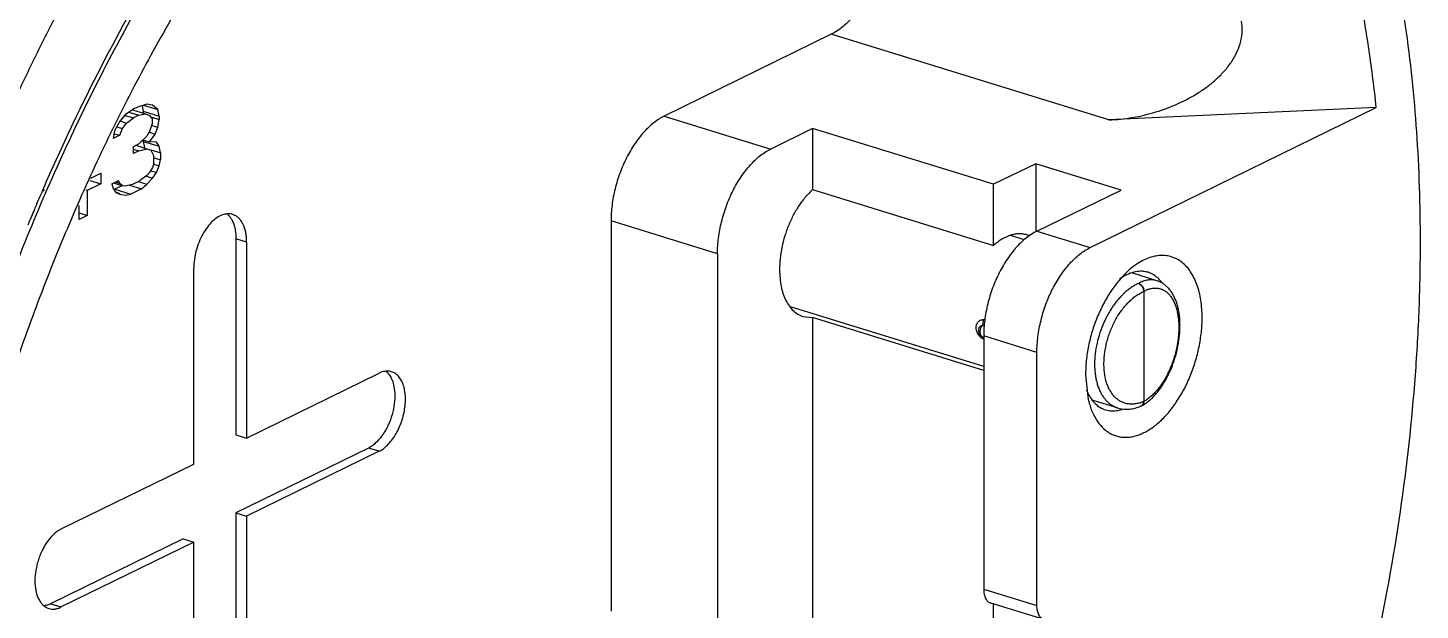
# Model space of a CAD drawing. Header units: inches. Extents: x 0 to 22, y 0 to 17.
# Drawn here: x 3.987 to 5.011, y 12.415 to 12.843 of the extents above; entities that cross this region are included whole.
import ezdxf

# ---------------------------------------------------------------- set-up
doc = ezdxf.new("R2010")
doc.units = ezdxf.units.IN
doc.header["$LTSCALE"] = 1.21
doc.header["$MEASUREMENT"] = 0
doc.layers.get('0').update_dxf_attribs({"linetype": 'CONTINUOUS'})

msp = doc.modelspace()

# ---------------------------------------------------------------- linework, layer by layer
at = {"color": 7}
for p, q in [((4.5779, 12.8387), (4.4552, 12.7784)), ((4.0657, 12.7842), (4.0587, 12.7794)), ((4.0641, 12.7831), (4.0736, 12.7802)), ((4.0657, 12.7842), (4.0677, 12.7851)), ((4.0746, 12.7873), (4.0677, 12.7851)), ((4.0711, 12.7859), (4.0719, 12.7822)), ((4.0719, 12.7822), (4.0719, 12.7808)), ((4.0719, 12.7822), (4.0836, 12.7785)), ((4.0722, 12.7865), (4.0826, 12.7833)), ((4.0786, 12.7866), (4.0746, 12.7873)), ((4.0826, 12.7833), (4.0786, 12.7866)), ((4.0836, 12.7785), (4.0826, 12.7833)), ((4.7685, 12.6816), (4.9789, 12.7849)), ((4.9789, 12.7849), (4.7821, 12.7756)), ((4.0547, 12.7748), (4.0507, 12.7676)), ((4.0587, 12.7794), (4.0547, 12.7748)), ((4.0547, 12.7749), (4.0597, 12.7733)), ((4.0567, 12.7693), (4.0597, 12.7733)), ((4.0585, 12.779), (4.0647, 12.7771)), ((4.0597, 12.7733), (4.0647, 12.7771)), ((4.0614, 12.7813), (4.0687, 12.7791)), ((4.0687, 12.7791), (4.0647, 12.7771)), ((4.0687, 12.7791), (4.0736, 12.7802)), ((4.0736, 12.7802), (4.0766, 12.779)), ((4.0766, 12.779), (4.0786, 12.7761)), ((4.0786, 12.7735), (4.0766, 12.7672)), ((4.0775, 12.7778), (4.0836, 12.7759)), ((4.0786, 12.7735), (4.0786, 12.7761)), ((4.0826, 12.7702), (4.0836, 12.7759)), ((4.0836, 12.7785), (4.0836, 12.7759)), ((4.0507, 12.7676), (4.0497, 12.7619)), ((4.0547, 12.7643), (4.0497, 12.7619)), ((4.0508, 12.7655), (4.0547, 12.7643)), ((4.0523, 12.7706), (4.0567, 12.7693)), ((4.0547, 12.7643), (4.0567, 12.7693)), ((4.0746, 12.7636), (4.0687, 12.7581)), ((4.0766, 12.7672), (4.0746, 12.7636)), ((4.0764, 12.7665), (4.0806, 12.7652)), ((4.0766, 12.7594), (4.0806, 12.7652)), ((4.078, 12.7716), (4.0826, 12.7702)), ((4.0806, 12.7652), (4.0826, 12.7702)), ((4.5643, 12.7693), (4.5335, 12.7542)), ((4.6974, 12.7282), (4.5643, 12.7693)), ((4.5643, 12.7693), (4.5643, 12.7243)), ((4.0647, 12.7561), (4.0687, 12.7581)), ((4.0647, 12.7508), (4.0647, 12.7561)), ((4.0647, 12.754), (4.0687, 12.7528)), ((4.0687, 12.7528), (4.0647, 12.7508)), ((4.0664, 12.757), (4.0746, 12.7544)), ((4.0687, 12.7528), (4.0746, 12.7544)), ((4.0714, 12.7606), (4.0719, 12.7598)), ((4.0719, 12.7598), (4.0836, 12.7562)), ((4.0719, 12.7598), (4.0729, 12.7551)), ((4.0721, 12.7607), (4.0766, 12.7594)), ((4.0746, 12.7544), (4.0776, 12.7533)), ((4.0816, 12.7592), (4.0766, 12.7594)), ((4.0776, 12.7533), (4.0796, 12.749)), ((4.0777, 12.7536), (4.0846, 12.7515)), ((4.0836, 12.7562), (4.0816, 12.7592)), ((4.0846, 12.7515), (4.0836, 12.7562)), ((4.0846, 12.7515), (4.0846, 12.7462)), ((4.0796, 12.7438), (4.0786, 12.7406)), ((4.0793, 12.7479), (4.0846, 12.7462)), ((4.0794, 12.7431), (4.0836, 12.7418)), ((4.0796, 12.7438), (4.0796, 12.749)), ((4.0816, 12.7369), (4.0836, 12.7418)), ((4.0836, 12.7418), (4.0846, 12.7462)), ((4.7285, 12.7434), (4.6974, 12.7282)), ((4.7912, 12.724), (4.7285, 12.7434)), ((4.7285, 12.7434), (4.7285, 12.6937)), ((4.0326, 12.7311), (4.0407, 12.7286)), ((4.0333, 12.7328), (4.0407, 12.7365)), ((4.0407, 12.7365), (4.0407, 12.7286)), ((4.0487, 12.7286), (4.0537, 12.731)), ((4.0547, 12.7289), (4.0537, 12.731)), ((4.0637, 12.728), (4.0697, 12.731)), ((4.0746, 12.7347), (4.0697, 12.731)), ((4.0744, 12.7341), (4.0786, 12.7328)), ((4.0766, 12.737), (4.0746, 12.7347)), ((4.0746, 12.7282), (4.0786, 12.7328)), ((4.0786, 12.7406), (4.0766, 12.737)), ((4.077, 12.7383), (4.0816, 12.7369)), ((4.0786, 12.7328), (4.0816, 12.7369)), ((3.9983, 12.7249), (3.9976, 12.7234)), ((3.9989, 12.7244), (3.9982, 12.7229)), ((4.0296, 12.7241), (4.0307, 12.7237)), ((4.0407, 12.7286), (4.0307, 12.7237)), ((4.0307, 12.7237), (4.0307, 12.7053)), ((4.0487, 12.7286), (4.0497, 12.7251)), ((4.0497, 12.7251), (4.0517, 12.7222)), ((4.0501, 12.7293), (4.0567, 12.7272)), ((4.0509, 12.7246), (4.0501, 12.7245)), ((4.0566, 12.7274), (4.0509, 12.7246)), ((4.0509, 12.7246), (4.0627, 12.721)), ((4.0512, 12.73), (4.0547, 12.7289)), ((4.0517, 12.7222), (4.0547, 12.721)), ((4.0518, 12.7225), (4.0548, 12.7215)), ((4.0567, 12.7272), (4.0547, 12.7289)), ((4.0547, 12.721), (4.0587, 12.7203)), ((4.0587, 12.7269), (4.0567, 12.7272)), ((4.0637, 12.728), (4.0587, 12.7269)), ((4.0587, 12.7203), (4.0627, 12.721)), ((4.0618, 12.7276), (4.0706, 12.7249)), ((4.0706, 12.7249), (4.0627, 12.721)), ((4.0681, 12.7302), (4.0746, 12.7282)), ((4.0706, 12.7249), (4.0746, 12.7282)), ((4.5643, 12.7243), (4.6974, 12.6831)), ((4.6974, 12.6831), (4.6974, 12.7282)), ((4.7293, 12.6937), (4.7912, 12.724)), ((4.0247, 12.7024), (4.0247, 12.7127)), ((3.9896, 12.7045), (3.9887, 12.7024)), ((3.9897, 12.7044), (3.9887, 12.7024)), ((3.9907, 12.707), (3.9896, 12.7045)), ((3.9914, 12.7087), (3.9907, 12.707)), ((3.9916, 12.7086), (3.9908, 12.7069)), ((4.0247, 12.7072), (4.0307, 12.7053)), ((4.0307, 12.7053), (4.0247, 12.7024)), ((4.416, 12.7012), (4.416, 12.4138)), ((4.72, 12.6873), (4.7102, 12.6904)), ((4.1401, 12.6881), (4.1401, 12.5437)), ((4.1479, 12.6857), (4.1479, 12.5413)), ((4.4943, 12.677), (4.4943, 12.3699)), ((4.1091, 12.5222), (4.1091, 12.6666)), ((4.8176, 12.6572), (4.7998, 12.6627)), ((4.808, 12.6494), (4.808, 12.5683)), ((4.6902, 12.594), (4.548, 12.6379)), ((4.5573, 12.6308), (4.5643, 12.6301)), ((4.6902, 12.5912), (4.5643, 12.6301)), ((4.5643, 12.6301), (4.5643, 12.4006)), ((4.6866, 12.6221), (4.6866, 12.6221)), ((4.6885, 12.6164), (4.6902, 12.6153)), ((4.6902, 12.6165), (4.6902, 12.4301)), ((4.7293, 12.418), (4.7293, 12.6043)), ((4.1479, 12.5413), (4.2454, 12.5891)), ((4.2475, 12.59), (4.2454, 12.5891)), ((4.7651, 12.5878), (4.767, 12.5698)), ((4.7887, 12.5635), (4.7706, 12.5691)), ((4.7889, 12.5617), (4.7918, 12.5624)), ((4.8062, 12.565), (4.8063, 12.5651)), ((4.8063, 12.5651), (4.8072, 12.5659)), ((4.8063, 12.5651), (4.8064, 12.5652)), ((4.8064, 12.5652), (4.807, 12.5657)), ((4.1401, 12.5437), (4.1479, 12.5413)), ((4.2375, 12.534), (4.1401, 12.4862)), ((4.2454, 12.5316), (4.1479, 12.4837)), ((4.0116, 12.4744), (4.1091, 12.5222)), ((4.1401, 12.4862), (4.1479, 12.4837)), ((4.1401, 12.4862), (4.1401, 12.3594)), ((4.1479, 12.4837), (4.1479, 12.3503)), ((4.1012, 12.4671), (4.0038, 12.4193)), ((4.1091, 12.4647), (4.0116, 12.4169)), ((4.1012, 12.4671), (4.1091, 12.4647)), ((4.1091, 12.3708), (4.1091, 12.4647)), ((4.7347, 12.4076), (4.6955, 12.4197)), ((4.6974, 12.3088), (4.6974, 12.4191))]:
    msp.add_line(p, q, dxfattribs=at)
at = {"color": 8}
for p, q in [((4.7821, 12.7756), (4.5779, 12.8387)), ((4.4552, 12.7784), (4.5335, 12.7542)), ((4.4943, 12.677), (4.416, 12.7012)), ((4.7293, 12.6937), (4.7685, 12.6816)), ((4.1479, 12.6857), (4.1401, 12.6881)), ((4.808, 12.6494), (4.8078, 12.6493)), ((4.8081, 12.6495), (4.808, 12.6494)), ((4.6898, 12.6286), (4.6912, 12.6286)), ((4.6898, 12.6141), (4.688, 12.6154)), ((4.6897, 12.6156), (4.6899, 12.6151)), ((4.7293, 12.6043), (4.6902, 12.6165)), ((4.8078, 12.5683), (4.808, 12.5683)), ((4.808, 12.5683), (4.8081, 12.5684)), ((4.7887, 12.5635), (4.7887, 12.5635)), ((4.2454, 12.5316), (4.2375, 12.534)), ((4.6902, 12.4301), (4.7293, 12.418)), ((4.0038, 12.4193), (4.0116, 12.4169))]:
    msp.add_line(p, q, dxfattribs=at)
at = {"color": 7}
for centre, radius, start, end in [((5.4047, 12.1152), 1.5329, 154.8059, 156.5635), ((5.4236, 12.1068), 1.5535, 156.619, 156.7829), ((5.4293, 12.1044), 1.5597, 157.0479, 157.2054), ((5.4265, 12.1056), 1.5567, 156.7829, 157.048), ((5.4346, 12.1022), 1.5655, 157.4573, 157.6228), ((4.7166, 12.6743), 0.0175, 65.5526, 72.7905), ((4.8058, 12.6465), 0.0177, 59.5999, 72.7789), ((4.6913, 12.6205), 0.005, 161.4087, 235.5537), ((4.785, 12.579), 0.0177, 239.5999, 252.7789), ((4.793, 12.5947), 0.0325, 293.8063, 294.0016), ((4.8051, 12.5671), 0.00238, 293.9482, 297.7855), ((4.8051, 12.5672), 0.00239, 297.7907, 301.1395), ((4.8051, 12.5672), 0.00243, 301.1388, 303.7017)]:
    msp.add_arc(centre, radius, start, end, dxfattribs=at)
at = {"color": 8}
for centre, radius, start, end in [((4.6925, 12.9719), 0.3477, 269.4346, 269.7241), ((4.6959, 12.624), 0.0116, 216.1918, 225.674), ((4.6958, 12.6239), 0.0116, 225.6685, 227.612)]:
    msp.add_arc(centre, radius, start, end, dxfattribs=at)
at = {"color": 7}
for points, knots in [([(4.2538, 13.3853), (4.2365, 13.3768), (4.2018, 13.3576), (4.1513, 13.3235), (4.1016, 13.2836), (4.0529, 13.2383), (4.0055, 13.1879), (3.9598, 13.1327), (3.9161, 13.073), (3.8746, 13.0093), (3.8357, 12.9419), (3.7995, 12.8714), (3.7663, 12.7981), (3.7364, 12.7227), (3.71, 12.6455), (3.6871, 12.5671), (3.668, 12.488), (3.6529, 12.4088), (3.6417, 12.3299), (3.6346, 12.2519), (3.6316, 12.1754), (3.6328, 12.1007), (3.6381, 12.0285), (3.6475, 11.9592), (3.6609, 11.8932), (3.6783, 11.831), (3.6996, 11.773), (3.7245, 11.7196), (3.7531, 11.6711), (3.785, 11.6279), (3.8201, 11.5902), (3.8521, 11.5635), (3.8789, 11.5453), (3.8996, 11.5333), (3.9208, 11.5228), (3.9353, 11.5169), (3.9427, 11.5142)], [0, 0, 0, 0, 0.026427, 0.05415, 0.083169, 0.113469, 0.144999, 0.177684, 0.211426, 0.24611, 0.281606, 0.31777, 0.354451, 0.391489, 0.428719, 0.465975, 0.50309, 0.539898, 0.576238, 0.611955, 0.646903, 0.680948, 0.713969, 0.745864, 0.776548, 0.805966, 0.834084, 0.860907, 0.886474, 0.910868, 0.934217, 0.956698, 0.967686, 0.978543, 0.989302, 1, 1, 1, 1]), ([(3.9744, 12.784), (3.9817, 12.7998), (3.9966, 12.831), (4.0279, 12.8916), (4.07, 12.9639), (4.1249, 13.045), (4.1834, 13.1189), (4.2352, 13.1746), (4.278, 13.2147), (4.3101, 13.2421), (4.3425, 13.2671), (4.3753, 13.2897), (4.4083, 13.3098), (4.4306, 13.3217), (4.4418, 13.3272)], [0, 0, 0, 0, 0.071333, 0.141989, 0.280649, 0.415038, 0.544342, 0.66787, 0.727316, 0.785144, 0.841328, 0.895863, 0.948752, 1, 1, 1, 1]), ([(4.4418, 13.2545), (4.4317, 13.2495), (4.4115, 13.2388), (4.3712, 13.2143), (4.3214, 13.1779), (4.2638, 13.1267), (4.218, 13.078), (4.1825, 13.0356), (4.1562, 13.0016), (4.1308, 12.9661), (4.0977, 12.9163), (4.0588, 12.8506), (4.0309, 12.7958), (4.0176, 12.7677)], [0, 0, 0, 0, 0.051378, 0.104374, 0.215189, 0.332458, 0.455934, 0.519868, 0.585158, 0.65172, 0.719459, 0.858031, 1, 1, 1, 1]), ([(4.9789, 12.7849), (4.9775, 12.7989), (4.974, 12.8266), (4.965, 12.8801), (4.9497, 12.9434), (4.9286, 13.0029), (4.9084, 13.0466), (4.892, 13.0768), (4.8742, 13.1049), (4.855, 13.1308), (4.8345, 13.1545), (4.8128, 13.1757), (4.7898, 13.1945), (4.7657, 13.2108), (4.7406, 13.2245), (4.7232, 13.232), (4.7144, 13.2352)], [0, 0, 0, 0, 0.077083, 0.15226, 0.296386, 0.431942, 0.496536, 0.559035, 0.619508, 0.67807, 0.734864, 0.790076, 0.843926, 0.896668, 0.948589, 1, 1, 1, 1]), ([(3.8885, 12.3334), (3.8918, 12.3557), (3.8996, 12.4002), (3.9142, 12.4667), (3.9318, 12.5328), (3.9523, 12.5982), (3.9754, 12.6626), (4.0012, 12.7255), (4.0294, 12.7866), (4.0599, 12.8456), (4.0926, 12.9022), (4.1272, 12.9559), (4.1636, 13.0067), (4.2016, 13.054), (4.2408, 13.0977), (4.2813, 13.1376), (4.3226, 13.1734), (4.3512, 13.1949), (4.3655, 13.2048)], [0, 0, 0, 0, 0.066282, 0.13318, 0.20044, 0.267809, 0.335033, 0.401861, 0.468045, 0.533344, 0.597528, 0.660381, 0.721703, 0.781314, 0.839055, 0.89481, 0.948489, 1, 1, 1, 1]), ([(4.8442, 13.2006), (4.8508, 13.194), (4.8639, 13.1801), (4.8822, 13.1577), (4.8994, 13.1334), (4.9212, 13.0982), (4.9454, 13.0499), (4.965, 12.9978), (4.9782, 12.9535), (4.987, 12.9184), (4.9944, 12.8821), (5.0027, 12.8317), (5.0095, 12.766), (5.0112, 12.7127), (5.0112, 12.6856)], [0, 0, 0, 0, 0.050784, 0.102892, 0.156441, 0.211521, 0.326507, 0.448237, 0.511672, 0.576783, 0.643537, 0.711895, 0.853182, 1, 1, 1, 1]), ([(4.2928, 13.1062), (4.2801, 13.0946), (4.255, 13.0701), (4.2189, 13.0307), (4.184, 12.988), (4.1505, 12.9423), (4.1184, 12.8939), (4.088, 12.843), (4.0593, 12.7898), (4.0327, 12.7347), (4.0082, 12.6779), (3.9859, 12.6197), (3.9659, 12.5604), (3.9484, 12.5003), (3.9334, 12.4397), (3.921, 12.3789), (3.9113, 12.3183), (3.9066, 12.2778), (3.9048, 12.2577)], [0, 0, 0, 0, 0.054259, 0.110397, 0.168304, 0.227845, 0.288863, 0.351184, 0.414618, 0.47896, 0.544, 0.609517, 0.675288, 0.741081, 0.806668, 0.871839, 0.936371, 1, 1, 1, 1]), ([(4.6158, 12.9299), (4.6162, 12.9279), (4.6168, 12.9237), (4.6171, 12.9173), (4.617, 12.9107), (4.6161, 12.9014), (4.6138, 12.8898), (4.6092, 12.8764), (4.604, 12.8659), (4.5992, 12.8582), (4.5953, 12.8531), (4.5912, 12.8485), (4.5869, 12.8445), (4.5825, 12.8412), (4.5794, 12.8394), (4.5779, 12.8387)], [0, 0, 0, 0, 0.058558, 0.120101, 0.18412, 0.250125, 0.385992, 0.523229, 0.657072, 0.721367, 0.783219, 0.842245, 0.898171, 0.950797, 1, 1, 1, 1]), ([(4.7821, 12.7756), (4.788, 12.7758), (4.7997, 12.7771), (4.8169, 12.7812), (4.8334, 12.7873), (4.8463, 12.7942), (4.8558, 12.8009), (4.8623, 12.8064), (4.8681, 12.8124), (4.873, 12.819), (4.8769, 12.826), (4.8795, 12.8334), (4.8806, 12.8409), (4.8802, 12.8459), (4.8798, 12.8483)], [0, 0, 0, 0, 0.130757, 0.261896, 0.39271, 0.522296, 0.586311, 0.649518, 0.711676, 0.772521, 0.831801, 0.889366, 0.945286, 1, 1, 1, 1]), ([(4.4552, 12.7784), (4.4538, 12.7778), (4.4512, 12.7763), (4.446, 12.7726), (4.4398, 12.7666), (4.4331, 12.7579), (4.4272, 12.7478), (4.4224, 12.7367), (4.4188, 12.725), (4.4165, 12.7131), (4.416, 12.7051), (4.416, 12.7012)], [0, 0, 0, 0, 0.048708, 0.100354, 0.212005, 0.333865, 0.463795, 0.598803, 0.735467, 0.870386, 1, 1, 1, 1]), ([(4.4943, 12.677), (4.4943, 12.6809), (4.4949, 12.6888), (4.4971, 12.7007), (4.5007, 12.7125), (4.5055, 12.7236), (4.5114, 12.7337), (4.5181, 12.7424), (4.5243, 12.7484), (4.5295, 12.7521), (4.5322, 12.7536), (4.5335, 12.7542)], [0, 0, 0, 0, 0.129614, 0.264533, 0.401197, 0.536205, 0.666135, 0.787995, 0.899646, 0.951292, 1, 1, 1, 1]), ([(4.5643, 12.7243), (4.5625, 12.7227), (4.559, 12.7191), (4.5543, 12.7129), (4.5502, 12.7059), (4.5466, 12.6982), (4.5437, 12.6902), (4.5416, 12.6819), (4.5403, 12.6736), (4.54, 12.668), (4.54, 12.6653)], [0, 0, 0, 0, 0.110494, 0.229073, 0.353965, 0.483315, 0.614902, 0.746393, 0.875577, 1, 1, 1, 1]), ([(4.1312, 12.706), (4.1297, 12.7056), (4.1268, 12.7042), (4.1227, 12.701), (4.1189, 12.6967), (4.1156, 12.6916), (4.1128, 12.6857), (4.1107, 12.6795), (4.1094, 12.673), (4.1091, 12.6687), (4.1091, 12.6666)], [0, 0, 0, 0, 0.095012, 0.202506, 0.322257, 0.452194, 0.588969, 0.72868, 0.867234, 1, 1, 1, 1]), ([(4.1377, 12.706), (4.1372, 12.7062), (4.1362, 12.7064), (4.134, 12.7065), (4.1323, 12.7063), (4.1312, 12.706)], [0, 0, 0, 0, 0.24111, 0.486082, 1, 1, 1, 1]), ([(4.1333, 12.7066), (4.134, 12.7061), (4.1352, 12.7049), (4.1367, 12.7028), (4.138, 12.7003), (4.1386, 12.6984), (4.1389, 12.6974)], [0, 0, 0, 0, 0.224317, 0.464015, 0.722092, 1, 1, 1, 1]), ([(4.1479, 12.6857), (4.1479, 12.6869), (4.1478, 12.6894), (4.1472, 12.6939), (4.1459, 12.6981), (4.1438, 12.7015), (4.142, 12.7036), (4.14, 12.7051), (4.1385, 12.7058), (4.1377, 12.706)], [0, 0, 0, 0, 0.155592, 0.303262, 0.568933, 0.687256, 0.796996, 0.900272, 1, 1, 1, 1]), ([(4.1389, 12.6974), (4.1393, 12.696), (4.1399, 12.6929), (4.1401, 12.6897), (4.1401, 12.6881)], [0, 0, 0, 0, 0.48146, 1, 1, 1, 1]), ([(4.7293, 12.6937), (4.728, 12.6931), (4.7254, 12.6916), (4.7202, 12.6878), (4.7139, 12.6819), (4.7072, 12.6732), (4.7014, 12.6631), (4.6965, 12.652), (4.6929, 12.6402), (4.6907, 12.6283), (4.6902, 12.6204), (4.6902, 12.6165)], [0, 0, 0, 0, 0.048708, 0.100354, 0.212005, 0.333865, 0.463795, 0.598803, 0.735467, 0.870386, 1, 1, 1, 1]), ([(4.7218, 12.691), (4.7209, 12.6912), (4.7189, 12.6917), (4.716, 12.6918), (4.7129, 12.6915), (4.7086, 12.6904), (4.7044, 12.6884), (4.7004, 12.6857), (4.6984, 12.684), (4.6974, 12.6831)], [0, 0, 0, 0, 0.108463, 0.21885, 0.332992, 0.452432, 0.711088, 0.851849, 1, 1, 1, 1]), ([(4.7293, 12.6043), (4.7293, 12.6083), (4.7299, 12.6162), (4.7321, 12.6281), (4.7357, 12.6399), (4.7405, 12.651), (4.7464, 12.6611), (4.7531, 12.6698), (4.7593, 12.6757), (4.7645, 12.6795), (4.7672, 12.6809), (4.7685, 12.6816)], [0, 0, 0, 0, 0.129614, 0.264533, 0.401197, 0.536205, 0.666135, 0.787995, 0.899646, 0.951292, 1, 1, 1, 1]), ([(5.0112, 12.6856), (5.0112, 12.6694), (5.0106, 12.6367), (5.0068, 12.5704), (4.9975, 12.4863), (4.9791, 12.3851), (4.9538, 12.2841), (4.9219, 12.1847), (4.8838, 12.0882), (4.8471, 12.0108), (4.8149, 11.9513), (4.798, 11.9226), (4.7894, 11.9084)], [0, 0, 0, 0, 0.059464, 0.119972, 0.24351, 0.369574, 0.49713, 0.625057, 0.752224, 0.877569, 0.93923, 1, 1, 1, 1]), ([(4.8509, 12.6299), (4.8509, 12.6321), (4.8507, 12.6365), (4.85, 12.6428), (4.8488, 12.6488), (4.8466, 12.6559), (4.8436, 12.6623), (4.8396, 12.6675), (4.8362, 12.6707), (4.8326, 12.6731), (4.8287, 12.6748), (4.8245, 12.6757), (4.8201, 12.6759), (4.8156, 12.6753), (4.8111, 12.6739), (4.8065, 12.6718), (4.8035, 12.6699), (4.802, 12.6689)], [0, 0, 0, 0, 0.08171, 0.160199, 0.234913, 0.305512, 0.434146, 0.492879, 0.548486, 0.601774, 0.653799, 0.705737, 0.758782, 0.813995, 0.872241, 0.934128, 1, 1, 1, 1]), ([(4.54, 12.6653), (4.54, 12.6632), (4.5402, 12.659), (4.5411, 12.653), (4.5425, 12.6475), (4.5445, 12.6426), (4.547, 12.6384), (4.55, 12.635), (4.5534, 12.6324), (4.556, 12.6312), (4.5573, 12.6308)], [0, 0, 0, 0, 0.15572, 0.303232, 0.441139, 0.569075, 0.687363, 0.797092, 0.900289, 1, 1, 1, 1]), ([(4.7962, 12.6642), (4.7939, 12.6621), (4.7894, 12.6574), (4.7834, 12.6493), (4.7781, 12.6402), (4.7735, 12.6303), (4.7698, 12.6199), (4.7671, 12.6092), (4.7655, 12.5985), (4.7651, 12.5913), (4.7651, 12.5878)], [0, 0, 0, 0, 0.110932, 0.229676, 0.354673, 0.483999, 0.615437, 0.746768, 0.875786, 1, 1, 1, 1]), ([(4.7954, 12.6615), (4.795, 12.6613), (4.7931, 12.6604), (4.7914, 12.6592), (4.7901, 12.6583)], [0, 0, 0, 0, 0.241253, 1, 1, 1, 1]), ([(4.8056, 12.6642), (4.8039, 12.6641), (4.8004, 12.6636), (4.7971, 12.6624), (4.7954, 12.6615)], [0, 0, 0, 0, 0.479704, 1, 1, 1, 1]), ([(4.802, 12.6689), (4.8015, 12.6686), (4.7995, 12.6671), (4.7976, 12.6655), (4.7962, 12.6642)], [0, 0, 0, 0, 0.242911, 1, 1, 1, 1]), ([(4.8111, 12.6634), (4.8102, 12.6636), (4.8084, 12.664), (4.8065, 12.6642), (4.8056, 12.6642)], [0, 0, 0, 0, 0.495948, 1, 1, 1, 1]), ([(4.8211, 12.656), (4.8202, 12.6572), (4.8183, 12.6593), (4.816, 12.661), (4.8148, 12.6617)], [0, 0, 0, 0, 0.514754, 1, 1, 1, 1]), ([(4.804, 12.6552), (4.8046, 12.655), (4.8053, 12.6547), (4.806, 12.6541), (4.8064, 12.6537), (4.8069, 12.6531), (4.8074, 12.6522), (4.8078, 12.6513), (4.8081, 12.6504), (4.8081, 12.6498), (4.8081, 12.6495)], [0, 0, 0, 0, 0.233024, 0.295183, 0.358471, 0.487564, 0.61838, 0.748758, 0.876718, 1, 1, 1, 1]), ([(4.804, 12.6552), (4.8046, 12.655), (4.8052, 12.6547), (4.8059, 12.6541), (4.8063, 12.6536), (4.8068, 12.653), (4.8073, 12.6522), (4.8077, 12.6513), (4.8079, 12.6503), (4.808, 12.6497), (4.808, 12.6494)], [0, 0, 0, 0, 0.229397, 0.291183, 0.354296, 0.483562, 0.615122, 0.746581, 0.875708, 1, 1, 1, 1]), ([(4.804, 12.6552), (4.8043, 12.6551), (4.8048, 12.6549), (4.8055, 12.6544), (4.8061, 12.6537), (4.8067, 12.6529), (4.8072, 12.6521), (4.8075, 12.6512), (4.8077, 12.6502), (4.8078, 12.6496), (4.8078, 12.6493)], [0, 0, 0, 0, 0.109103, 0.226296, 0.350339, 0.479634, 0.611827, 0.74433, 0.874663, 1, 1, 1, 1]), ([(4.8064, 12.5652), (4.8073, 12.5656), (4.809, 12.5667), (4.8114, 12.5685), (4.8137, 12.5705), (4.816, 12.5728), (4.8182, 12.5754), (4.8203, 12.5781), (4.8223, 12.5811), (4.8241, 12.5843), (4.8259, 12.5876), (4.8281, 12.5922), (4.8304, 12.5983), (4.8325, 12.6058), (4.8337, 12.6122), (4.8343, 12.6173), (4.8345, 12.621), (4.8346, 12.6247), (4.8345, 12.6283), (4.8342, 12.6318), (4.8336, 12.6351), (4.8329, 12.6383), (4.832, 12.6413), (4.8309, 12.6442), (4.8296, 12.6468), (4.8281, 12.6492), (4.8264, 12.6514), (4.8245, 12.6533), (4.8227, 12.6547), (4.8213, 12.6556), (4.8197, 12.6564), (4.8185, 12.6569), (4.8177, 12.6572)], [0, 0, 0, 0, 0.027019, 0.055049, 0.084099, 0.114196, 0.14536, 0.177559, 0.210727, 0.244771, 0.279581, 0.315031, 0.387245, 0.460189, 0.532558, 0.56814, 0.603116, 0.637354, 0.67074, 0.703176, 0.734596, 0.764954, 0.794244, 0.822492, 0.84976, 0.876154, 0.901796, 0.926849, 0.951463, 0.963662, 0.975813, 1, 1, 1, 1]), ([(4.7709, 12.5586), (4.7721, 12.5563), (4.7746, 12.5521), (4.7788, 12.5477), (4.7825, 12.5451), (4.7854, 12.5436), (4.7885, 12.5426), (4.7917, 12.542), (4.795, 12.5418), (4.7984, 12.5421), (4.8019, 12.5429), (4.8054, 12.5441), (4.8089, 12.5457), (4.8137, 12.5485), (4.8195, 12.553), (4.8261, 12.5598), (4.8321, 12.5679), (4.8376, 12.577), (4.8422, 12.5869), (4.846, 12.5975), (4.8487, 12.6083), (4.8504, 12.6191), (4.8509, 12.6264), (4.8509, 12.6299)], [0, 0, 0, 0, 0.053366, 0.102184, 0.125379, 0.148071, 0.170551, 0.193123, 0.216088, 0.239717, 0.264245, 0.289865, 0.31671, 0.344867, 0.405229, 0.470912, 0.541355, 0.615628, 0.692573, 0.770848, 0.849099, 0.925988, 1, 1, 1, 1]), ([(4.2454, 12.5316), (4.2465, 12.5321), (4.2487, 12.5335), (4.2518, 12.5362), (4.2547, 12.5396), (4.2574, 12.5435), (4.2598, 12.5479), (4.2617, 12.5526), (4.2632, 12.5575), (4.2643, 12.5625), (4.2648, 12.5674), (4.2648, 12.5721), (4.2643, 12.5766), (4.2633, 12.5806), (4.2618, 12.584), (4.2598, 12.5869), (4.2574, 12.589), (4.2555, 12.5899), (4.2546, 12.5902)], [0, 0, 0, 0, 0.054277, 0.113972, 0.178598, 0.247417, 0.319478, 0.393572, 0.468355, 0.542467, 0.614559, 0.683431, 0.748051, 0.807711, 0.862106, 0.911505, 0.95689, 1, 1, 1, 1]), ([(4.2546, 12.5902), (4.254, 12.5904), (4.2529, 12.5906), (4.2505, 12.5907), (4.2486, 12.5904), (4.2475, 12.59)], [0, 0, 0, 0, 0.239517, 0.483771, 1, 1, 1, 1]), ([(4.2506, 12.5905), (4.2514, 12.5898), (4.2528, 12.5882), (4.2538, 12.5864), (4.2543, 12.5855)], [0, 0, 0, 0, 0.478873, 1, 1, 1, 1]), ([(4.2543, 12.5855), (4.2548, 12.5846), (4.2555, 12.5826), (4.2567, 12.5782), (4.2572, 12.5721), (4.2565, 12.5644), (4.2546, 12.5566), (4.2515, 12.5492), (4.2476, 12.5427), (4.2436, 12.5382), (4.2402, 12.5355), (4.2384, 12.5344), (4.2375, 12.534)], [0, 0, 0, 0, 0.052118, 0.108144, 0.230867, 0.364749, 0.504302, 0.643192, 0.775152, 0.895124, 0.949601, 1, 1, 1, 1]), ([(4.7658, 12.5768), (4.766, 12.5763), (4.7669, 12.5742), (4.7679, 12.5723), (4.7688, 12.571)], [0, 0, 0, 0, 0.259791, 1, 1, 1, 1]), ([(4.767, 12.5698), (4.7673, 12.5688), (4.7683, 12.565), (4.7696, 12.5612), (4.7709, 12.5586)], [0, 0, 0, 0, 0.262158, 1, 1, 1, 1]), ([(4.7688, 12.571), (4.7697, 12.5695), (4.7719, 12.5667), (4.7746, 12.5646), (4.7761, 12.5637)], [0, 0, 0, 0, 0.518609, 1, 1, 1, 1]), ([(4.8064, 12.5652), (4.8066, 12.5652), (4.8068, 12.5654), (4.8071, 12.5657), (4.8074, 12.566), (4.8077, 12.5665), (4.8079, 12.5669), (4.808, 12.5674), (4.8081, 12.5679), (4.8081, 12.5682), (4.8081, 12.5684)], [0, 0, 0, 0, 0.114926, 0.231068, 0.349489, 0.471146, 0.596787, 0.726922, 0.861488, 1, 1, 1, 1]), ([(4.807, 12.5657), (4.8072, 12.5659), (4.8074, 12.5663), (4.8076, 12.5669), (4.8078, 12.5675), (4.8078, 12.568), (4.8078, 12.5683)], [0, 0, 0, 0, 0.228288, 0.470774, 0.728586, 1, 1, 1, 1]), ([(4.8072, 12.5659), (4.8073, 12.566), (4.8076, 12.5664), (4.8078, 12.567), (4.8079, 12.5676), (4.808, 12.5681), (4.808, 12.5683)], [0, 0, 0, 0, 0.231368, 0.474753, 0.731387, 1, 1, 1, 1]), ([(4.7798, 12.5621), (4.7812, 12.5616), (4.7843, 12.5611), (4.7874, 12.5614), (4.7889, 12.5617)], [0, 0, 0, 0, 0.489479, 1, 1, 1, 1]), ([(4.7887, 12.5635), (4.7894, 12.5633), (4.7908, 12.5629), (4.7929, 12.5626), (4.7951, 12.5625), (4.7973, 12.5626), (4.7995, 12.5629), (4.8025, 12.5636), (4.8046, 12.5644), (4.8061, 12.565)], [0, 0, 0, 0, 0.12098, 0.242427, 0.364661, 0.488044, 0.612968, 0.739747, 1, 1, 1, 1]), ([(4.0116, 12.4744), (4.0108, 12.474), (4.009, 12.4729), (4.0056, 12.4702), (4.0016, 12.4658), (3.9984, 12.4604), (3.9962, 12.4557), (3.9948, 12.4519), (3.9937, 12.448), (3.9926, 12.4428), (3.992, 12.4364), (3.9925, 12.4303), (3.9936, 12.426), (3.9943, 12.424), (3.9948, 12.4231)], [0, 0, 0, 0, 0.050344, 0.104745, 0.224514, 0.356245, 0.425154, 0.495045, 0.565131, 0.634614, 0.768558, 0.891504, 0.947695, 1, 1, 1, 1]), ([(4.6902, 12.4301), (4.6902, 12.4295), (4.6902, 12.4282), (4.6906, 12.4258), (4.6912, 12.4237), (4.6923, 12.4219), (4.6932, 12.4209), (4.6943, 12.4201), (4.6951, 12.4198), (4.6955, 12.4197)], [0, 0, 0, 0, 0.15591, 0.303797, 0.569379, 0.687501, 0.797138, 0.900397, 1, 1, 1, 1]), ([(3.9948, 12.4231), (3.9952, 12.4222), (3.9962, 12.4205), (3.998, 12.4184), (4, 12.4167), (4.0016, 12.416), (4.0024, 12.4158)], [0, 0, 0, 0, 0.275833, 0.530852, 0.769798, 1, 1, 1, 1]), ([(4.0038, 12.4193), (4.003, 12.4189), (4.0013, 12.4182), (3.9994, 12.4178), (3.9986, 12.4178)], [0, 0, 0, 0, 0.51725, 1, 1, 1, 1]), ([(4.0024, 12.4158), (4.0031, 12.4156), (4.0046, 12.4153), (4.0069, 12.4153), (4.0093, 12.4159), (4.0109, 12.4165), (4.0116, 12.4169)], [0, 0, 0, 0, 0.233776, 0.474966, 0.729175, 1, 1, 1, 1]), ([(4.7347, 12.4076), (4.7343, 12.4077), (4.7335, 12.408), (4.7324, 12.4088), (4.7315, 12.4098), (4.7304, 12.4116), (4.7297, 12.4137), (4.7294, 12.4161), (4.7293, 12.4174), (4.7293, 12.418)], [0, 0, 0, 0, 0.099603, 0.202862, 0.312499, 0.430621, 0.696203, 0.84409, 1, 1, 1, 1])]:
    msp.add_open_spline(points, degree=3, knots=knots, dxfattribs=at)
at = {"color": 8}
for points, knots in [([(4.804, 12.6552), (4.8031, 12.6548), (4.8013, 12.6539), (4.7987, 12.6522), (4.7961, 12.6503), (4.7935, 12.6481), (4.791, 12.6456), (4.7886, 12.6429), (4.7863, 12.64), (4.7842, 12.6368), (4.7821, 12.6335), (4.7796, 12.6289), (4.7769, 12.6227), (4.7744, 12.6151), (4.7726, 12.6073), (4.7717, 12.5996), (4.7717, 12.5933), (4.7722, 12.5885), (4.7727, 12.5851), (4.7735, 12.5818), (4.7744, 12.5788), (4.7756, 12.5759), (4.777, 12.5733), (4.7785, 12.571), (4.7803, 12.5689), (4.7818, 12.5674), (4.7832, 12.5663), (4.7846, 12.5654), (4.786, 12.5646), (4.7875, 12.5639), (4.7883, 12.5636), (4.7887, 12.5635)], [0, 0, 0, 0, 0.027162, 0.055541, 0.085112, 0.115854, 0.147727, 0.180659, 0.214555, 0.249301, 0.284774, 0.320836, 0.394109, 0.467903, 0.540946, 0.612005, 0.67997, 0.712516, 0.743972, 0.774273, 0.803379, 0.831283, 0.858008, 0.883618, 0.908215, 0.931946, 0.943549, 0.955008, 0.977601, 0.98881, 1, 1, 1, 1]), ([(4.8078, 12.5683), (4.8069, 12.5678), (4.805, 12.5671), (4.8021, 12.5665), (4.7998, 12.5662), (4.798, 12.5663), (4.7966, 12.5664), (4.7953, 12.5666), (4.794, 12.5669), (4.7928, 12.5674), (4.7916, 12.5679), (4.7904, 12.5685), (4.7893, 12.5693), (4.7882, 12.5701), (4.7868, 12.5713), (4.7852, 12.5731), (4.7835, 12.5756), (4.782, 12.5783), (4.7808, 12.5814), (4.7798, 12.5847), (4.7791, 12.5883), (4.7787, 12.5921), (4.7786, 12.596), (4.7787, 12.6), (4.7792, 12.6041), (4.7799, 12.6083), (4.7808, 12.6124), (4.782, 12.6166), (4.7835, 12.6206), (4.7852, 12.6246), (4.7871, 12.6284), (4.7892, 12.632), (4.7915, 12.6353), (4.794, 12.6385), (4.7966, 12.6413), (4.7988, 12.6434), (4.8007, 12.645), (4.8021, 12.646), (4.8035, 12.647), (4.8054, 12.6481), (4.8068, 12.6489), (4.8078, 12.6493)], [0, 0, 0, 0, 0.02699, 0.052733, 0.077411, 0.089443, 0.101316, 0.113074, 0.124762, 0.136427, 0.148117, 0.159879, 0.171758, 0.183798, 0.196038, 0.221243, 0.247626, 0.275353, 0.304516, 0.335145, 0.367212, 0.400642, 0.435318, 0.471091, 0.507783, 0.545197, 0.583119, 0.621323, 0.65958, 0.697658, 0.735329, 0.772373, 0.808585, 0.843777, 0.877787, 0.910483, 0.92631, 0.941777, 0.956875, 0.97161, 1, 1, 1, 1]), ([(4.8176, 12.6572), (4.8171, 12.6573), (4.8161, 12.6576), (4.8144, 12.6578), (4.8127, 12.6578), (4.811, 12.6577), (4.8093, 12.6573), (4.8075, 12.6568), (4.8058, 12.6561), (4.8046, 12.6555), (4.804, 12.6552)], [0, 0, 0, 0, 0.115641, 0.232105, 0.350433, 0.471605, 0.596499, 0.725862, 0.860234, 1, 1, 1, 1]), ([(4.8081, 12.6495), (4.8089, 12.6499), (4.8105, 12.6507), (4.813, 12.6515), (4.8151, 12.6518), (4.8167, 12.6518), (4.8179, 12.6518), (4.819, 12.6516), (4.8202, 12.6513), (4.8213, 12.6509), (4.8223, 12.6504), (4.8233, 12.6498), (4.8243, 12.6492), (4.8253, 12.6484), (4.8265, 12.6472), (4.8279, 12.6455), (4.8294, 12.6431), (4.8307, 12.6403), (4.8318, 12.6373), (4.8326, 12.634), (4.8332, 12.6305), (4.8336, 12.6268), (4.8337, 12.6229), (4.8336, 12.6188), (4.8332, 12.6147), (4.8326, 12.6105), (4.8317, 12.6063), (4.8307, 12.6021), (4.8294, 12.598), (4.8279, 12.594), (4.8262, 12.5902), (4.8244, 12.5865), (4.8224, 12.583), (4.8202, 12.5798), (4.818, 12.5769), (4.816, 12.5746), (4.8143, 12.573), (4.8127, 12.5716), (4.8111, 12.5703), (4.8094, 12.5691), (4.8085, 12.5686), (4.8081, 12.5684)], [0, 0, 0, 0, 0.025466, 0.049402, 0.072056, 0.083026, 0.093825, 0.104511, 0.115148, 0.1258, 0.136531, 0.147402, 0.158471, 0.169791, 0.18141, 0.205684, 0.231563, 0.259195, 0.288645, 0.319899, 0.352883, 0.387472, 0.423502, 0.460771, 0.499055, 0.538108, 0.577669, 0.617469, 0.657234, 0.696691, 0.735571, 0.773617, 0.810588, 0.846266, 0.880458, 0.913007, 0.928634, 0.943811, 0.972791, 0.986617, 1, 1, 1, 1]), ([(4.685, 12.6201), (4.6848, 12.6206), (4.6846, 12.6216), (4.6845, 12.623), (4.6847, 12.624), (4.6848, 12.6247), (4.6851, 12.6254), (4.6854, 12.626), (4.6858, 12.6266), (4.6863, 12.6271), (4.6868, 12.6275), (4.6873, 12.6279), (4.6879, 12.6282), (4.6885, 12.6284), (4.6892, 12.6285), (4.6896, 12.6286), (4.6898, 12.6286)], [0, 0, 0, 0, 0.142518, 0.279495, 0.345725, 0.410359, 0.473448, 0.535093, 0.595442, 0.654681, 0.713023, 0.770707, 0.827984, 0.885112, 0.942372, 1, 1, 1, 1]), ([(4.689, 12.6242), (4.6891, 12.6243), (4.6893, 12.6246), (4.6895, 12.6251), (4.6897, 12.6256), (4.6898, 12.6262), (4.6899, 12.6268), (4.6899, 12.6274), (4.6899, 12.628), (4.6899, 12.6284), (4.6898, 12.6286)], [0, 0, 0, 0, 0.105552, 0.219513, 0.340637, 0.467671, 0.599278, 0.733435, 0.867807, 1, 1, 1, 1]), ([(4.6865, 12.6171), (4.6862, 12.6176), (4.6856, 12.6185), (4.6851, 12.6195), (4.685, 12.6201)], [0, 0, 0, 0, 0.502692, 1, 1, 1, 1]), ([(4.6866, 12.6221), (4.6866, 12.6223), (4.6868, 12.6226), (4.687, 12.6229), (4.6872, 12.6233), (4.6875, 12.6236), (4.6879, 12.6238), (4.6883, 12.624), (4.6886, 12.6241), (4.6889, 12.6242), (4.689, 12.6242)], [0, 0, 0, 0, 0.135047, 0.266231, 0.393779, 0.51828, 0.64043, 0.760904, 0.880451, 1, 1, 1, 1]), ([(4.689, 12.6242), (4.6889, 12.624), (4.6887, 12.6237), (4.6883, 12.6231), (4.6879, 12.6222), (4.6875, 12.621), (4.6874, 12.62), (4.6874, 12.6193), (4.6874, 12.6187), (4.6875, 12.6182), (4.6876, 12.6178), (4.6878, 12.6173), (4.688, 12.617), (4.6882, 12.6167), (4.6884, 12.6165), (4.6885, 12.6164)], [0, 0, 0, 0, 0.064786, 0.132485, 0.273389, 0.416937, 0.557235, 0.624409, 0.688746, 0.749741, 0.807061, 0.860522, 0.910194, 0.956462, 1, 1, 1, 1])]:
    msp.add_open_spline(points, degree=3, knots=knots, dxfattribs=at)

doc.saveas('drawing.dxf')
